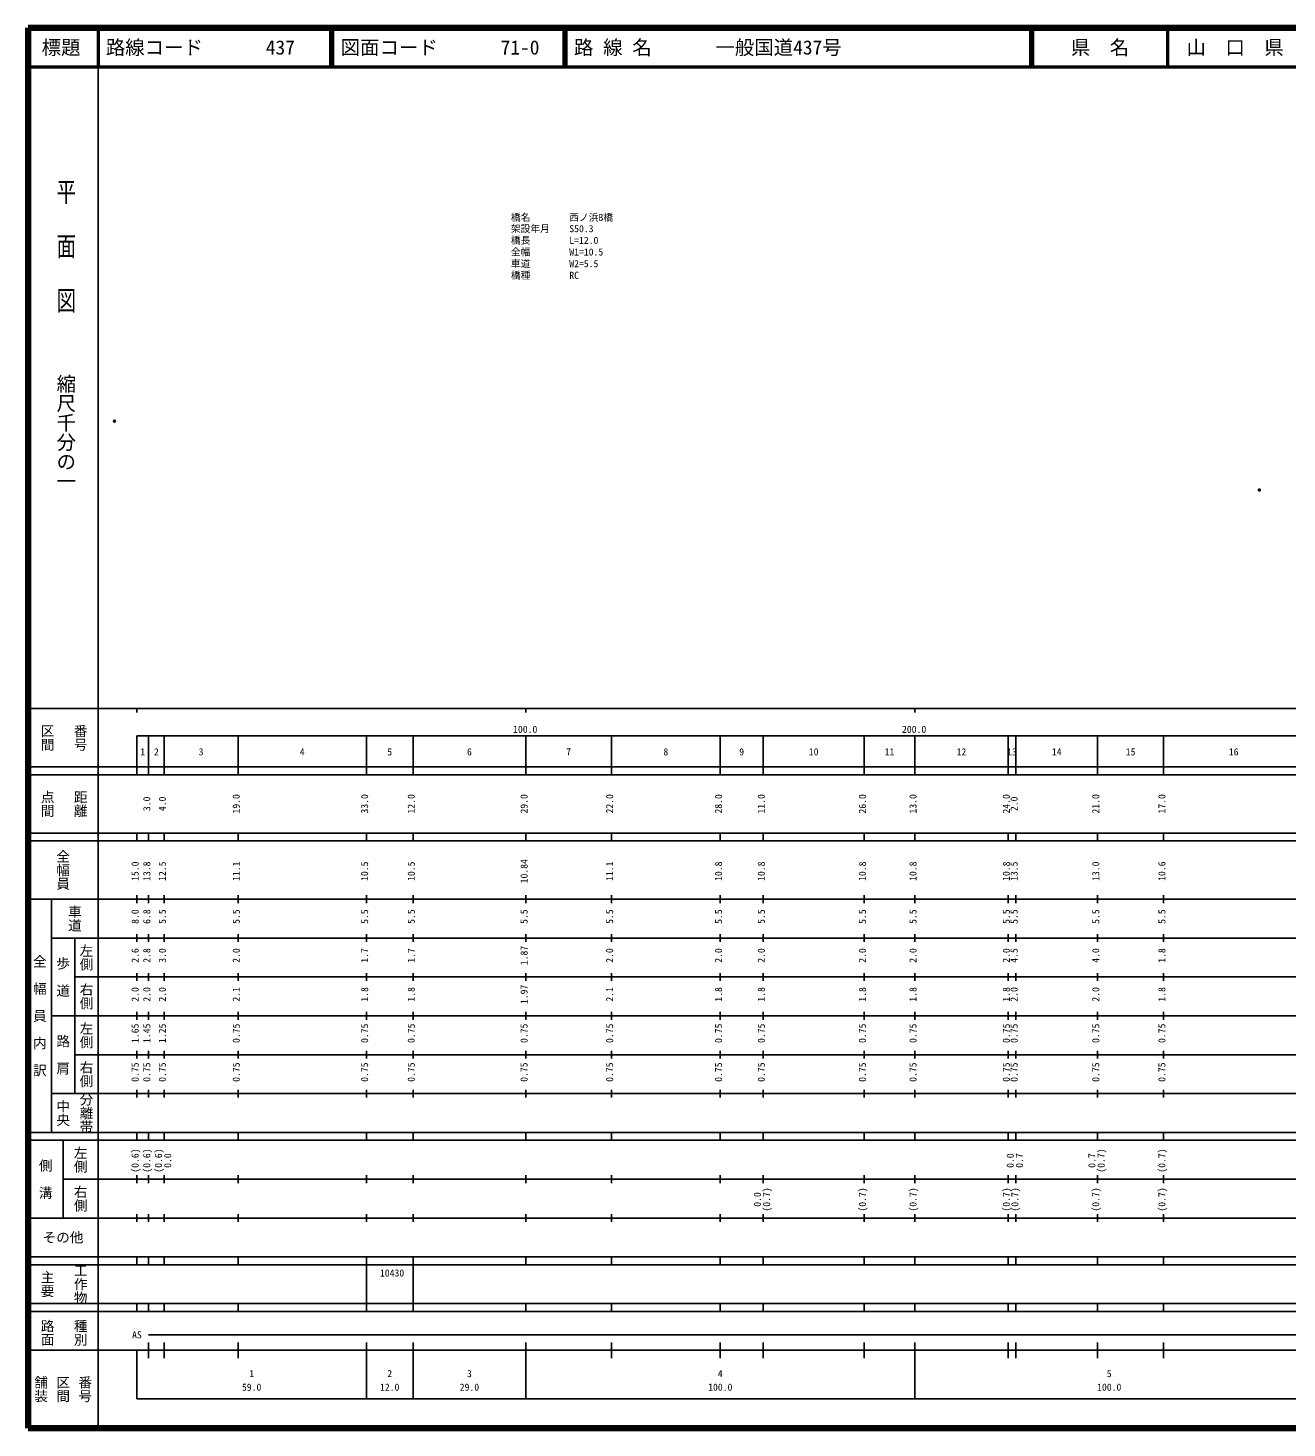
# Model space of a CAD drawing. Units: millimetres on the paper. Extents: x 40 to 680, y 20 to 380.
# Drawn here: x 40 to 363.7, y 20 to 380 of the extents above; entities that cross this region are included whole.
import ezdxf
from ezdxf.enums import TextEntityAlignment as Align

# ---------------------------------------------------------------- set-up
doc = ezdxf.new("R2010")
doc.units = ezdxf.units.MM
doc.header["$PDMODE"] = 32
doc.header["$PDSIZE"] = 0.5
for name, color, linetype in [('M-OTRS', 6, 'Continuous'), ('M-STR-HTXT', 7, 'Continuous'), ('M-TTL-TXT', 7, 'Continuous')]:
    doc.layers.add(name, color=color, linetype=linetype)
for name, color, linetype, lineweight in [('M-TTL', 2, 'Continuous', 140), ('M-TTL-BAND', 7, 'Continuous', 25), ('M-TTL-LINE', 7, 'Continuous', 50)]:
    doc.layers.add(name, color=color, linetype=linetype, lineweight=lineweight)
doc.styles.add('@ＭＳ ゴシック', font='')
doc.styles.add('ＭＳ ゴシック', font='')
doc.styles.get('@ＭＳ ゴシック').set_extended_font_data('@MS Gothic')
doc.styles.get('ＭＳ ゴシック').set_extended_font_data('MS Gothic')

msp = doc.modelspace()

# ---------------------------------------------------------------- linework, layer by layer
at = {"layer": 'M-OTRS'}
for p in [(62.23, 278.927), (356.599, 261.203)]:
    msp.add_point(p, dxfattribs=at)
at = {"layer": 'M-TTL'}
for p, q in [((40, 380), (40, 20)), ((680, 380), (40, 380)), ((40, 20), (680, 20))]:
    msp.add_line(p, q, dxfattribs=at)
at = {"layer": 'M-TTL-BAND'}
for p, q in [((58, 370), (58, 20)), ((40, 205), (579, 205)), ((68, 205), (68, 204)), ((168, 205), (168, 204)), ((268, 205), (268, 204)), ((68, 198), (579, 198)), ((68, 198), (68, 188)), ((71, 188), (71, 198)), ((75, 188), (75, 198)), ((94, 188), (94, 198)), ((127, 188), (127, 198)), ((139, 188), (139, 198)), ((168, 188), (168, 198)), ((190, 188), (190, 198)), ((218, 188), (218, 198)), ((229, 188), (229, 198)), ((255, 188), (255, 198)), ((268, 188), (268, 198)), ((292, 188), (292, 198)), ((294, 188), (294, 198)), ((315, 188), (315, 198)), ((332, 188), (332, 198)), ((40, 190), (579, 190)), ((40, 188), (579, 188)), ((40, 173), (579, 173)), ((68, 171), (68, 173)), ((71, 171), (71, 173)), ((75, 171), (75, 173)), ((94, 171), (94, 173)), ((127, 171), (127, 173)), ((139, 171), (139, 173)), ((168, 171), (168, 173)), ((190, 171), (190, 173)), ((218, 171), (218, 173)), ((229, 171), (229, 173)), ((255, 171), (255, 173)), ((268, 171), (268, 173)), ((292, 171), (292, 173)), ((294, 171), (294, 173)), ((315, 171), (315, 173)), ((332, 171), (332, 173)), ((40, 171), (579, 171)), ((40, 156), (579, 156)), ((46, 96), (46, 156)), ((68, 155), (68, 157)), ((71, 155), (71, 157)), ((75, 155), (75, 157)), ((94, 155), (94, 157)), ((127, 155), (127, 157)), ((139, 155), (139, 157)), ((168, 155), (168, 157)), ((190, 155), (190, 157)), ((218, 155), (218, 157)), ((229, 155), (229, 157)), ((255, 155), (255, 157)), ((268, 155), (268, 157)), ((292, 155), (292, 157)), ((294, 155), (294, 157)), ((315, 155), (315, 157)), ((332, 155), (332, 157)), ((46, 146), (579, 146)), ((52, 146), (52, 106)), ((68, 145), (68, 147)), ((71, 145), (71, 147)), ((75, 145), (75, 147)), ((94, 145), (94, 147)), ((127, 145), (127, 147)), ((139, 145), (139, 147)), ((168, 145), (168, 147)), ((190, 145), (190, 147)), ((218, 145), (218, 147)), ((229, 145), (229, 147)), ((255, 145), (255, 147)), ((268, 145), (268, 147)), ((292, 145), (292, 147)), ((294, 145), (294, 147)), ((315, 145), (315, 147)), ((332, 145), (332, 147)), ((68, 135), (68, 137)), ((71, 135), (71, 137)), ((75, 135), (75, 137)), ((94, 135), (94, 137)), ((127, 135), (127, 137)), ((139, 135), (139, 137)), ((168, 135), (168, 137)), ((190, 135), (190, 137)), ((218, 135), (218, 137)), ((229, 135), (229, 137)), ((255, 135), (255, 137)), ((268, 135), (268, 137)), ((292, 135), (292, 137)), ((294, 135), (294, 137)), ((315, 135), (315, 137)), ((332, 135), (332, 137)), ((52, 136), (579, 136)), ((46, 126), (579, 126)), ((68, 125), (68, 127)), ((71, 125), (71, 127)), ((75, 125), (75, 127)), ((94, 125), (94, 127)), ((127, 125), (127, 127)), ((139, 125), (139, 127)), ((168, 125), (168, 127)), ((190, 125), (190, 127)), ((218, 125), (218, 127)), ((229, 125), (229, 127)), ((255, 125), (255, 127)), ((268, 125), (268, 127)), ((292, 125), (292, 127)), ((294, 125), (294, 127)), ((315, 125), (315, 127)), ((332, 125), (332, 127)), ((52, 116), (579, 116)), ((68, 115), (68, 117)), ((71, 115), (71, 117)), ((75, 115), (75, 117)), ((94, 115), (94, 117)), ((127, 115), (127, 117)), ((139, 115), (139, 117)), ((168, 115), (168, 117)), ((190, 115), (190, 117)), ((218, 115), (218, 117)), ((229, 115), (229, 117)), ((255, 115), (255, 117)), ((268, 115), (268, 117)), ((292, 115), (292, 117)), ((294, 115), (294, 117)), ((315, 115), (315, 117)), ((332, 115), (332, 117)), ((46, 106), (579, 106)), ((68, 105), (68, 107)), ((71, 105), (71, 107)), ((75, 105), (75, 107)), ((94, 105), (94, 107)), ((127, 105), (127, 107)), ((139, 105), (139, 107)), ((168, 105), (168, 107)), ((190, 105), (190, 107)), ((218, 105), (218, 107)), ((229, 105), (229, 107)), ((255, 105), (255, 107)), ((268, 105), (268, 107)), ((292, 105), (292, 107)), ((294, 105), (294, 107)), ((315, 105), (315, 107)), ((332, 105), (332, 107)), ((40, 96), (579, 96)), ((40, 94), (579, 94)), ((49, 94), (49, 74)), ((68, 94), (68, 96)), ((71, 94), (71, 96)), ((75, 94), (75, 96)), ((94, 94), (94, 96)), ((127, 94), (127, 96)), ((139, 94), (139, 96)), ((168, 94), (168, 96)), ((190, 94), (190, 96)), ((218, 94), (218, 96)), ((229, 94), (229, 96)), ((255, 94), (255, 96)), ((268, 94), (268, 96)), ((292, 94), (292, 96)), ((294, 94), (294, 96)), ((315, 94), (315, 96)), ((332, 94), (332, 96)), ((49, 84), (579, 84)), ((68, 83), (68, 85)), ((71, 83), (71, 85)), ((75, 83), (75, 85)), ((94, 83), (94, 85)), ((127, 83), (127, 85)), ((139, 83), (139, 85)), ((168, 83), (168, 85)), ((190, 83), (190, 85)), ((218, 83), (218, 85)), ((229, 83), (229, 85)), ((255, 83), (255, 85)), ((268, 83), (268, 85)), ((292, 83), (292, 85)), ((294, 83), (294, 85)), ((315, 83), (315, 85)), ((332, 83), (332, 85)), ((40, 74), (579, 74)), ((68, 73), (68, 75)), ((71, 73), (71, 75)), ((75, 73), (75, 75)), ((94, 73), (94, 75)), ((127, 73), (127, 75)), ((139, 73), (139, 75)), ((168, 73), (168, 75)), ((190, 73), (190, 75)), ((218, 73), (218, 75)), ((229, 73), (229, 75)), ((255, 73), (255, 75)), ((268, 73), (268, 75)), ((292, 73), (292, 75)), ((294, 73), (294, 75)), ((315, 73), (315, 75)), ((332, 73), (332, 75)), ((40, 64), (579, 64)), ((40, 62), (579, 62)), ((68, 62), (68, 64)), ((71, 62), (71, 64)), ((75, 62), (75, 64)), ((94, 62), (94, 64)), ((127, 62), (127, 64)), ((127, 52), (127, 62)), ((139, 62), (139, 64)), ((139, 52), (139, 62)), ((168, 62), (168, 64)), ((190, 62), (190, 64)), ((218, 62), (218, 64)), ((229, 62), (229, 64)), ((255, 62), (255, 64)), ((268, 62), (268, 64)), ((292, 62), (292, 64)), ((294, 62), (294, 64)), ((315, 62), (315, 64)), ((332, 62), (332, 64)), ((40, 52), (579, 52)), ((68, 50), (68, 52)), ((71, 50), (71, 52)), ((75, 50), (75, 52)), ((94, 50), (94, 52)), ((127, 50), (127, 52)), ((139, 50), (139, 52)), ((168, 50), (168, 52)), ((190, 50), (190, 52)), ((218, 50), (218, 52)), ((229, 50), (229, 52)), ((255, 50), (255, 52)), ((268, 50), (268, 52)), ((292, 50), (292, 52)), ((294, 50), (294, 52)), ((315, 50), (315, 52)), ((332, 50), (332, 52)), ((40, 50), (579, 50)), ((71, 44), (565, 44)), ((40, 40), (579, 40)), ((68, 40), (68, 27.5)), ((71, 38), (71, 42)), ((75, 38), (75, 42)), ((94, 38), (94, 42)), ((127, 27.5), (127, 42)), ((139, 27.5), (139, 42)), ((168, 27.5), (168, 42)), ((190, 38), (190, 42)), ((218, 38), (218, 42)), ((229, 38), (229, 42)), ((255, 38), (255, 42)), ((268, 27.5), (268, 42)), ((292, 38), (292, 42)), ((294, 38), (294, 42)), ((315, 38), (315, 42)), ((332, 38), (332, 42)), ((68, 27.5), (579, 27.5))]:
    msp.add_line(p, q, dxfattribs=at)
at = {"layer": 'M-TTL-LINE'}
for p, q in [((58, 380), (58, 370)), ((117.75, 380), (117.75, 370)), ((118.25, 380), (118.25, 370)), ((177.75, 380), (177.75, 370)), ((178.25, 380), (178.25, 370)), ((297.75, 380), (297.75, 370)), ((298.25, 380), (298.25, 370)), ((333, 380), (333, 370)), ((40, 370), (680, 370))]:
    msp.add_line(p, q, dxfattribs=at)

# ---------------------------------------------------------------- texts
at = {"layer": 'M-STR-HTXT', "style": 'ＭＳ ゴシック'}
msp.add_text('橋名\u3000\u3000\u3000\u3000西ノ浜B橋', height=1.833, dxfattribs=at).set_placement((164.172, 329.825), align=Align.BOTTOM_LEFT)
for s, p in [('架設年月\u3000\u3000S50.3', (164.172, 329.325)), ('橋長\u3000\u3000\u3000\u3000L=12.0', (164.172, 326.325)), ('全幅\u3000\u3000\u3000\u3000W1=10.5', (164.172, 323.325)), ('車道\u3000\u3000\u3000\u3000W2=5.5', (164.172, 320.325)), ('橋種\u3000\u3000\u3000\u3000RC', (164.172, 317.325))]:
    msp.add_text(s, height=1.833, dxfattribs=at).set_placement(p, align=Align.TOP_LEFT)
at = {"layer": 'M-TTL-BAND', "style": '@ＭＳ ゴシック', "width": 1.4}
msp.add_text('平  面  図', height=3.666, rotation=270, dxfattribs=at).set_placement((49.777, 306.475), align=Align.MIDDLE_RIGHT)
at = {"layer": 'M-TTL-BAND', "style": '@ＭＳ ゴシック'}
msp.add_text('縮尺千分の一', height=3.666, rotation=270, dxfattribs=at).set_placement((49.777, 261.03), align=Align.MIDDLE_RIGHT)
for s, p in [('区間', (45, 197.5)), ('番号', (53.5, 197.5)), ('点間', (45, 180.5)), ('距離', (53.5, 180.5)), ('全幅員', (49, 163.5)), ('車道', (52, 151)), ('左側', (55, 141)), ('全\u3000幅\u3000員\u3000内\u3000訳', (43, 126)), ('歩\u3000道', (49, 136)), ('右側', (55, 131)), ('左側', (55, 121)), ('路\u3000肩', (49, 116)), ('右側', (55, 111)), ('分離帯', (55, 101)), ('中央', (49, 101)), ('左側', (53.5, 89)), ('側\u3000溝', (44.5, 84)), ('右側', (53.5, 79)), ('工作物', (53.5, 57)), ('主要', (45, 57)), ('路面', (45, 44.5)), ('種別', (53.5, 44.5)), ('舗装', (43.333, 30)), ('区間', (49, 30)), ('番号', (54.667, 30))]:
    msp.add_text(s, height=2.566, rotation=270, dxfattribs=at).set_placement(p, align=Align.MIDDLE_CENTER)
at = {"layer": 'M-TTL-BAND', "style": 'ＭＳ ゴシック'}
for s, p in [('100.0', (167.844, 198.195)), ('200.0', (267.844, 198.195)), ('1', (69.5, 192.405)), ('2', (73, 192.405)), ('3', (84.5, 192.405)), ('4', (110.5, 192.405)), ('5', (133, 192.405)), ('6', (153.5, 192.405)), ('7', (179, 192.405)), ('8', (204, 192.405)), ('9', (223.5, 192.405)), ('10', (242, 192.405)), ('11', (261.5, 192.405)), ('12', (280, 192.405)), ('13', (293, 192.405)), ('14', (304.5, 192.405)), ('15', (323.5, 192.405)), ('16', (350, 192.405)), ('AS', (68, 42.5)), ('1', (97.5, 32.523)), ('2', (133, 32.523)), ('3', (153.5, 32.523)), ('4', (218, 32.523)), ('5', (318, 32.523)), ('59.0', (97.5, 29.033)), ('12.0', (133, 29.033)), ('29.0', (153.5, 29.033)), ('100.0', (218, 29.033)), ('100.0', (318, 29.033))]:
    msp.add_text(s, height=1.833, dxfattribs=at).set_placement(p, align=Align.BOTTOM_CENTER)
for s, p in [('3.0', (72, 180.5)), ('4.0', (76, 180.5)), ('19.0', (95, 180.5)), ('33.0', (128, 180.5)), ('12.0', (140, 180.5)), ('29.0', (169, 180.5)), ('22.0', (191, 180.5)), ('28.0', (219, 180.5)), ('11.0', (230, 180.5)), ('26.0', (256, 180.5)), ('13.0', (269, 180.5)), ('24.0', (293, 180.5)), ('2.0', (295, 180.5)), ('21.0', (316, 180.5)), ('17.0', (333, 180.5)), ('10.84', (169, 163.174)), ('15.0', (69, 163.174)), ('13.8', (72, 163.174)), ('12.5', (76, 163.174)), ('11.1', (95, 163.174)), ('10.5', (128, 163.174)), ('10.5', (140, 163.174)), ('11.1', (191, 163.174)), ('10.8', (219, 163.174)), ('10.8', (230, 163.174)), ('10.8', (256, 163.174)), ('10.8', (269, 163.174)), ('10.8', (293, 163.174)), ('13.5', (295, 163.174)), ('13.0', (316, 163.174)), ('10.6', (333, 163.174)), ('8.0', (69, 151.5)), ('6.8', (72, 151.5)), ('5.5', (76, 151.5)), ('5.5', (95, 151.5)), ('5.5', (128, 151.5)), ('5.5', (140, 151.5)), ('5.5', (169, 151.5)), ('5.5', (191, 151.5)), ('5.5', (219, 151.5)), ('5.5', (230, 151.5)), ('5.5', (256, 151.5)), ('5.5', (269, 151.5)), ('5.5', (293, 151.5)), ('5.5', (295, 151.5)), ('5.5', (316, 151.5)), ('5.5', (333, 151.5)), ('2.6', (69, 141.5)), ('2.8', (72, 141.5)), ('3.0', (76, 141.5)), ('2.0', (95, 141.5)), ('1.7', (128, 141.5)), ('1.7', (140, 141.5)), ('1.87', (169, 141.5)), ('2.0', (191, 141.5)), ('2.0', (219, 141.5)), ('2.0', (230, 141.5)), ('2.0', (256, 141.5)), ('2.0', (269, 141.5)), ('2.0', (293, 141.5)), ('4.5', (295, 141.5)), ('4.0', (316, 141.5)), ('1.8', (333, 141.5)), ('2.0', (69, 131.5)), ('2.0', (72, 131.5)), ('2.0', (76, 131.5)), ('2.1', (95, 131.5)), ('1.8', (128, 131.5)), ('1.8', (140, 131.5)), ('1.97', (169, 131.5)), ('2.1', (191, 131.5)), ('1.8', (219, 131.5)), ('1.8', (230, 131.5)), ('1.8', (256, 131.5)), ('1.8', (269, 131.5)), ('1.8', (293, 131.5)), ('2.0', (295, 131.5)), ('2.0', (316, 131.5)), ('1.8', (333, 131.5)), ('1.65', (69, 121.5)), ('1.45', (72, 121.5)), ('1.25', (76, 121.5)), ('0.75', (95, 121.5)), ('0.75', (128, 121.5)), ('0.75', (140, 121.5)), ('0.75', (169, 121.5)), ('0.75', (191, 121.5)), ('0.75', (219, 121.5)), ('0.75', (230, 121.5)), ('0.75', (256, 121.5)), ('0.75', (269, 121.5)), ('0.75', (293, 121.5)), ('0.75', (295, 121.5)), ('0.75', (316, 121.5)), ('0.75', (333, 121.5)), ('0.75', (69, 111.5)), ('0.75', (72, 111.5)), ('0.75', (76, 111.5)), ('0.75', (95, 111.5)), ('0.75', (128, 111.5)), ('0.75', (140, 111.5)), ('0.75', (169, 111.5)), ('0.75', (191, 111.5)), ('0.75', (219, 111.5)), ('0.75', (230, 111.5)), ('0.75', (256, 111.5)), ('0.75', (269, 111.5)), ('0.75', (293, 111.5)), ('0.75', (295, 111.5)), ('0.75', (316, 111.5)), ('0.75', (333, 111.5)), ('(0.6)', (69, 88.764)), ('(0.6)', (72, 88.764)), ('(0.6)', (75, 88.764)), ('0.0', (77.37, 88.764)), ('0.0', (294, 88.764)), ('0.7', (296.37, 88.764)), ('0.7', (315, 88.764)), ('(0.7)', (317.37, 88.764)), ('(0.7)', (333, 88.764)), ('0.0', (229, 78.764)), ('(0.7)', (231.37, 78.764)), ('(0.7)', (256, 78.764)), ('(0.7)', (269, 78.764)), ('(0.7)', (293, 78.764)), ('(0.7)', (295.2, 78.764)), ('(0.7)', (316, 78.764)), ('(0.7)', (333, 78.764))]:
    msp.add_text(s, height=1.833, rotation=90, dxfattribs=at).set_placement(p, align=Align.BOTTOM_CENTER)
msp.add_text('その他', height=2.566, dxfattribs=at).set_placement((49, 69), align=Align.MIDDLE_CENTER)
msp.add_text('10430', height=1.833, dxfattribs=at).set_placement((130.5, 58.405), align=Align.BOTTOM_LEFT)
at = {"layer": 'M-TTL-TXT', "style": 'ＭＳ ゴシック'}
for s, p in [('標題', (48.5, 375)), ('県\u3000名', (315.625, 375)), ('山\u3000口\u3000県', (350.375, 375))]:
    msp.add_text(s, height=3.666, dxfattribs=at).set_placement(p, align=Align.MIDDLE_CENTER)
for s, p in [('路線コード', (60, 375)), ('437', (101.142, 375)), ('図面コード', (120.38, 375)), ('71-0', (161.521, 375)), ('路 線 名', (180.38, 375)), ('一般国道437号', (216.734, 375))]:
    msp.add_text(s, height=3.666, dxfattribs=at).set_placement(p, align=Align.MIDDLE_LEFT)

doc.saveas('drawing.dxf')
